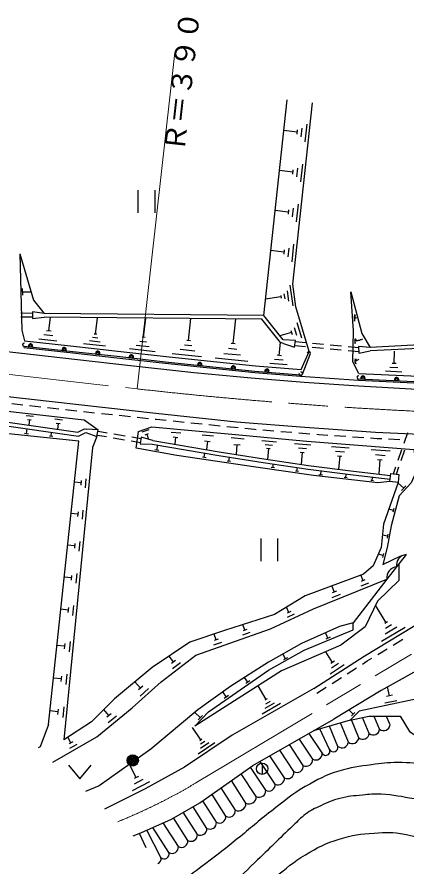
# Model space of a CAD drawing. Units: millimetres, scale not verified. Extents: x 40000 to 680000, y 20000 to 380000.
# Drawn here: x 192040 to 226566, y 238632 to 313959 of the extents above; entities that cross this region are included whole.
import ezdxf
from ezdxf.enums import TextEntityAlignment as Align

# ---------------------------------------------------------------- set-up
doc = ezdxf.new("R2010")
doc.units = ezdxf.units.MM
doc.header["$LTSCALE"] = 1000
doc.linetypes.add('CHAIN', pattern=[18.5, 12, -1.5, 3.5, -1.5])
for name, color, linetype, lineweight in [('M-BGD', 7, 'Continuous', 25), ('M-BMK', 2, 'CHAIN', 13), ('M-STR-HTXT', 7, 'Continuous', 13), ('M-STR-STRC', 7, 'Continuous', 25)]:
    doc.layers.add(name, color=color, linetype=linetype, lineweight=lineweight)
doc.styles.add('ＭＳ ゴシック', font='')
doc.styles.get('ＭＳ ゴシック').set_extended_font_data('MS Gothic')

msp = doc.modelspace()

# ---------------------------------------------------------------- linework, layer by layer
at = {"layer": 'M-BGD'}
for p, q in [((213934, 287495), (216027, 306609)), ((217757, 304452), (217587, 302897)), ((216895, 303760), (215729, 303888)), ((216916, 303954), (216873, 303566)), ((217326, 304106), (217241, 303329)), ((216938, 300563), (216853, 299786)), ((217369, 300909), (217199, 299354)), ((216507, 300217), (215341, 300345)), ((216528, 300411), (216486, 300023)), ((202775, 298610), (202777, 296610)), ((204275, 298612), (204277, 296612)), ((216119, 296674), (214953, 296802)), ((216140, 296868), (216098, 296480)), ((216550, 297020), (216465, 296243)), ((216981, 297366), (216811, 295812)), ((216594, 293824), (216423, 292269)), ((215731, 293131), (214565, 293259)), ((215752, 293326), (215710, 292937)), ((216162, 293477), (216077, 292700)), ((216245, 290208), (216513, 288369)), ((192557, 289303), (192543, 289893)), ((192550, 289598), (193287, 289616)), ((215442, 289269), (215476, 289039)), ((215732, 289429), (215799, 288969)), ((216005, 289703), (216139, 288784)), ((215459, 289154), (214080, 288953)), ((192377, 287750), (193425, 287726)), ((192373, 287400), (193413, 287376)), ((194872, 286138), (195005, 287349)), ((199017, 285853), (199175, 287311)), ((203282, 285558), (203472, 287271)), ((207267, 285280), (207480, 287234)), ((211232, 285018), (211448, 287198)), ((216643, 286446), (216847, 285757)), ((216886, 286892), (217294, 285515)), ((195231, 285690), (194424, 285779)), ((195074, 286116), (194670, 286160)), ((199225, 285502), (198739, 285555)), ((199138, 285840), (198895, 285866)), ((203425, 285542), (203139, 285574)), ((216401, 286000), (215368, 285694)), ((216350, 286172), (216452, 285827)), ((195591, 285242), (193976, 285420)), ((199883, 284776), (197939, 284986)), ((199433, 285152), (198461, 285257)), ((203768, 284733), (202626, 284860)), ((203525, 285145), (202954, 285209)), ((207545, 284810), (206893, 284882)), ((207429, 285262), (207104, 285298)), ((211413, 285000), (211050, 285036)), ((215315, 283961), (215412, 285125)), ((217637, 284738), (216684, 284831)), ((217657, 285088), (216743, 285177)), ((219249, 284934), (218254, 285030)), ((220842, 284779), (219846, 284876)), ((228709, 284962), (223371, 284684)), ((204297, 284289), (202013, 284542)), ((208427, 283835), (205821, 284120)), ((207823, 284341), (206520, 284483)), ((211862, 283978), (210409, 284122)), ((211547, 284498), (210820, 284570)), ((218073, 284098), (217355, 282280)), ((219229, 284584), (218234, 284680)), ((220822, 284429), (219827, 284526)), ((222372, 284279), (221419, 284371)), ((222352, 284632), (221439, 284721)), ((228729, 284643), (223388, 284365)), ((225505, 283255), (225557, 284351)), ((212540, 283421), (209634, 283710)), ((216026, 283120), (214474, 283249)), ((215671, 283540), (214894, 283605)), ((215509, 283944), (215121, 283977)), ((225687, 283246), (225322, 283263)), ((226201, 282489), (224739, 282559)), ((225853, 282872), (225122, 282907)), ((217199, 282119), (222352, 281771)), ((222380, 282370), (228531, 282079)), ((192568, 279563), (191574, 279674)), ((194158, 279385), (193164, 279496)), ((195748, 279207), (194754, 279318)), ((196588, 279113), (196344, 279140)), ((197338, 279033), (196588, 279113)), ((198929, 278863), (197935, 278969)), ((200520, 278694), (199526, 278800)), ((192842, 278646), (193506, 278572)), ((192971, 278296), (193303, 278259)), ((193137, 278277), (193081, 277779)), ((195385, 278335), (196090, 278256)), ((195522, 277963), (195875, 277924)), ((202111, 278525), (201117, 278630)), ((203702, 278355), (202708, 278461)), ((204422, 278279), (204299, 278292)), ((205294, 278190), (204422, 278279)), ((206886, 278029), (205891, 278130)), ((208478, 277868), (207483, 277969)), ((192886, 277019), (192934, 277477)), ((195698, 277943), (195640, 277414)), ((198034, 277454), (198249, 277444)), ((199231, 277255), (200056, 277113)), ((203158, 277187), (203766, 277392)), ((210069, 277707), (209075, 277808)), ((211661, 277546), (210666, 277647)), ((213112, 277400), (212258, 277486)), ((213253, 277388), (213112, 277400)), ((214848, 277259), (213852, 277340)), ((216443, 277129), (215446, 277210)), ((193069, 277000), (192703, 277038)), ((195220, 276771), (194915, 276803)), ((195068, 276787), (195107, 277167)), ((199160, 276912), (199995, 276769)), ((200586, 276667), (201572, 276498)), ((200648, 277012), (201633, 276843)), ((202225, 276741), (203050, 276600)), ((203413, 276935), (203716, 277037)), ((203565, 276986), (203719, 276530)), ((205736, 277180), (206576, 277102)), ((205907, 276740), (206327, 276701)), ((206117, 276721), (206058, 276090)), ((208483, 276924), (209492, 276830)), ((211035, 276686), (212190, 276582)), ((218038, 277000), (217041, 277081)), ((218814, 276937), (218636, 276952)), ((219633, 276882), (218814, 276937)), ((221230, 276776), (220232, 276842)), ((222826, 276669), (221828, 276736)), ((224008, 276590), (223425, 276629)), ((224423, 276568), (224008, 276590)), ((226021, 276484), (225022, 276537)), ((226400, 276184), (226731, 277127)), ((202163, 276397), (202998, 276254)), ((204451, 275564), (204534, 276023)), ((208688, 276396), (209193, 276349)), ((208940, 276372), (208870, 275616)), ((211272, 276082), (211849, 276030)), ((211561, 276056), (211483, 275190)), ((213756, 276441), (215059, 276324)), ((214053, 276086), (214704, 276027)), ((214186, 275746), (214512, 275716)), ((214349, 275731), (214261, 274754)), ((216683, 276166), (218122, 276053)), ((217014, 275778), (217733, 275721)), ((219950, 275909), (221529, 275785)), ((204635, 275531), (204268, 275597)), ((208663, 274918), (208721, 275316)), ((210838, 274581), (210893, 274960)), ((217166, 275404), (217525, 275376)), ((217345, 275390), (217260, 274311)), ((220314, 275483), (221103, 275421)), ((220480, 275073), (220875, 275042)), ((220678, 275057), (220584, 273873)), ((223465, 275632), (225161, 275499)), ((223855, 275175), (224703, 275108)), ((225870, 274674), (226201, 275618)), ((226133, 274669), (226464, 275612)), ((208822, 274895), (208504, 274941)), ((210989, 274559), (210686, 274603)), ((214745, 274017), (214794, 274351)), ((224034, 274734), (224458, 274701)), ((224246, 274717), (224146, 273445)), ((214879, 273997), (214612, 274036)), ((217021, 273676), (216749, 273715)), ((216885, 273696), (216934, 274035)), ((218991, 273377), (219034, 273755)), ((221213, 273127), (221251, 273465)), ((225450, 273477), (225672, 274108)), ((225706, 273450), (225935, 274103)), ((197727, 272681), (197129, 272739)), ((197747, 272880), (197708, 272481)), ((198165, 273040), (198087, 272243)), ((219142, 273360), (218840, 273394)), ((221348, 273112), (221077, 273143)), ((223689, 272849), (223431, 272878)), ((223560, 272864), (223597, 273187)), ((226365, 272201), (225846, 272678)), ((226556, 272408), (226174, 271993)), ((197444, 269894), (196831, 269954)), ((197464, 270098), (197424, 269689)), ((197893, 270263), (197814, 269445)), ((225444, 270236), (225039, 270342)), ((225486, 270398), (225402, 270074)), ((197620, 267465), (197538, 266625)), ((213671, 267739), (213673, 265739)), ((215171, 267741), (215173, 265741)), ((224913, 267946), (224479, 268029)), ((224946, 268119), (224879, 267772)), ((197159, 267086), (196530, 267148)), ((197180, 267296), (197139, 266876)), ((224528, 266242), (224107, 266352)), ((224572, 266411), (224485, 266074)), ((226575, 266312), (224868, 264139)), ((196893, 264472), (196851, 264042)), ((197344, 264645), (197260, 263785)), ((222751, 264000), (222544, 264510)), ((196872, 264257), (196227, 264320)), ((223229, 263798), (222549, 263522)), ((222921, 264069), (222581, 263931)), ((220207, 263000), (219984, 263550)), ((220391, 263074), (220024, 262925)), ((220723, 262782), (219989, 262484)), ((196583, 261407), (195921, 261472)), ((196604, 261628), (196561, 261187)), ((197067, 261805), (196981, 260923)), ((216179, 261200), (215963, 261668)), ((224802, 260279), (223853, 261842)), ((216634, 261033), (216011, 260745)), ((216334, 261272), (216023, 261129)), ((212270, 259623), (212097, 260114)), ((224932, 260358), (224672, 260199)), ((225745, 259900), (224703, 259267)), ((225273, 260089), (224752, 259773)), ((209720, 258752), (209536, 259278)), ((212713, 259411), (212058, 259180)), ((212434, 259681), (212106, 259566)), ((219636, 258906), (219427, 259401)), ((226477, 259869), (224392, 258603)), ((196280, 258432), (196236, 257979)), ((196755, 258614), (196666, 257708)), ((210194, 258525), (209493, 258278)), ((209896, 258814), (209545, 258690)), ((219834, 258990), (219438, 258823)), ((225419, 258291), (226274, 258810)), ((196258, 258206), (195578, 258272)), ((220054, 256765), (219450, 257707)), ((224051, 257460), (224906, 257979)), ((205930, 256807), (205532, 257326)), ((206103, 256939), (205757, 256674)), ((215871, 257087), (215637, 257510)), ((216040, 257181), (215702, 256994)), ((220211, 256866), (219897, 256664)), ((222690, 256619), (223121, 256896)), ((223121, 256896), (223539, 257149)), ((206541, 256726), (205849, 256196)), ((221084, 256540), (219828, 255735)), ((220569, 256652), (219941, 256250)), ((221343, 255756), (222185, 256296)), ((195964, 255310), (195268, 255378)), ((195986, 255542), (195941, 255078)), ((196473, 255729), (196382, 254801)), ((212520, 255002), (212221, 255432)), ((219997, 254892), (220838, 255432)), ((203011, 254492), (202511, 255054)), ((203199, 254659), (202824, 254326)), ((212692, 255121), (212348, 254883)), ((214141, 253464), (213435, 254700)), ((203719, 254451), (202970, 253784)), ((210623, 253686), (210298, 254155)), ((218650, 254029), (219491, 254568)), ((225097, 253789), (224923, 254593)), ((210811, 253816), (210436, 253556)), ((215436, 253112), (213789, 252170)), ((214244, 253523), (214039, 253405)), ((214867, 253151), (214044, 252680)), ((214504, 253308), (214093, 253072)), ((225748, 253369), (224677, 253137)), ((225364, 253847), (224829, 253731)), ((195668, 252393), (194955, 252463)), ((195691, 252630), (195644, 252156)), ((196189, 252821), (196096, 251872)), ((200204, 252054), (199756, 252597)), ((221880, 252166), (221515, 252545)), ((200385, 252203), (200023, 251905)), ((200864, 251990), (200140, 251394)), ((208304, 251867), (207817, 252332)), ((208490, 252062), (208118, 251672)), ((222375, 250083), (221717, 251677)), ((222031, 252312), (221728, 252020)), ((223300, 250464), (222715, 251879)), ((224224, 250846), (223780, 251920)), ((225148, 251228), (224845, 251961)), ((208358, 249888), (207605, 251009)), ((219779, 249049), (218929, 250862)), ((220527, 249319), (219785, 251115)), ((221451, 249701), (220749, 251401)), ((196833, 249642), (196552, 250135)), ((219116, 248736), (217969, 250471)), ((196998, 249736), (196669, 249548)), ((197350, 249501), (196692, 249126)), ((209607, 249642), (208112, 248638)), ((208451, 249950), (208265, 249825)), ((209066, 249640), (208319, 249138)), ((208712, 249764), (208338, 249513)), ((217447, 247634), (216228, 249479)), ((218281, 248185), (217098, 249975)), ((216613, 247082), (215357, 248983)), ((214944, 245980), (213615, 247990)), ((213801, 247842), (213802, 246842)), ((215778, 246531), (214486, 248486)), ((196615, 247646), (197616, 246447)), ((197616, 246447), (198615, 247648)), ((202624, 246564), (202019, 247728)), ((214110, 245428), (212759, 247472)), ((202818, 246665), (202430, 246464)), ((203214, 246378), (202438, 245975)), ((213276, 244877), (211942, 246895)), ((203803, 246192), (202252, 245386)), ((211422, 243672), (210165, 245643)), ((212352, 244280), (211084, 246291)), ((210579, 243134), (209347, 245066)), ((209736, 242596), (208529, 244489)), ((208050, 241521), (206801, 243478)), ((208893, 242058), (207673, 243970)), ((206364, 240445), (205019, 242553)), ((207207, 240983), (205929, 242986)), ((204811, 239465), (203564, 241893)), ((205520, 239907), (204099, 242136)), ((203497, 240331), (202902, 241602))]:
    msp.add_line(p, q, dxfattribs=at)
for points in [[(217249, 282717), (217965, 284306), (216790, 288271), (216509, 290292), (218268, 306364)], [(192302, 292979), (193508, 288863), (194458, 287674)], [(192302, 292979), (192471, 286208), (192719, 285256)], [(222380, 282370), (221832, 283392), (221911, 286158), (221663, 289605), (222648, 285918), (223371, 284684)], [(194458, 287674), (193429, 287844), (193409, 287244), (194455, 287354)], [(215702, 285021), (215425, 285109), (213778, 287176), (194455, 287354)], [(215650, 285339), (213934, 287495), (194458, 287674)], [(221989, 287040), (222004, 287012), (221989, 287040), (222016, 287127), (222015, 287199), (222000, 287227), (221996, 287443), (222009, 287486), (222008, 287558), (222022, 287601), (222037, 287573), (222023, 287529), (222024, 287457), (222011, 287414), (222012, 287342), (221985, 287256), (222000, 287227), (222199, 287331)], [(217208, 282218), (213156, 282556), (208862, 282983), (205213, 283382), (200921, 283858), (196728, 284313), (192664, 284759)], [(192719, 285256), (196783, 284810), (200976, 284355), (205268, 283879), (208914, 283480), (213201, 283054), (217249, 282717)], [(215702, 285021), (216664, 284714), (216765, 285305), (215650, 285339)], [(222052, 285117), (222067, 285089), (222054, 285045), (222025, 285031), (222039, 285074), (222024, 285102), (222052, 285117), (222066, 285161), (222065, 285232), (222035, 285289), (222048, 285333), (222047, 285404), (222032, 285433), (222061, 285448), (222150, 285277), (222193, 285263), (222222, 285278), (222294, 285280), (222350, 285309), (222451, 285325), (222536, 285370), (222608, 285371), (222722, 285431)], [(223371, 284684), (222345, 284764), (222378, 284165), (223388, 284365)], [(192653, 284660), (196718, 284213), (200910, 283759), (205203, 283283), (208852, 282883), (213147, 282456), (217199, 282119)], [(222158, 283252), (222144, 283209), (222055, 283380), (222053, 283523), (222080, 283610), (222065, 283638), (222078, 283682), (222153, 283539), (222124, 283524), (222139, 283496), (222338, 283600), (222380, 283658)], [(222352, 281771), (228503, 281479), (232813, 281286), (238354, 281123), (242683, 281042), (248232, 281024), (251913, 281031), (256229, 281134), (260531, 281314), (264214, 281491)], [(264709, 281615), (260527, 281413), (256226, 281234), (251912, 281131), (248232, 281124), (242684, 281142), (238357, 281223), (232817, 281386), (228508, 281579), (222357, 281870)], [(182046, 279435), (183160, 279905), (190921, 279054), (197998, 278266), (199257, 277375)], [(183038, 278887), (197502, 276826), (198137, 277147)], [(183083, 279203), (197447, 277157), (198034, 277454)], [(194827, 251262), (197519, 276371), (183588, 277822), (177752, 278101), (176123, 277289), (175052, 275950), (169088, 266467), (167515, 264496), (165164, 262669), (158113, 258153)], [(198137, 277147), (199134, 276788), (199257, 277375), (198249, 277444)], [(225143, 272789), (224074, 272678), (218353, 273321), (213232, 274059), (206233, 275088), (202616, 275736), (202810, 277234), (204014, 277642), (211098, 276981), (217771, 276381), (227249, 275635), (227376, 274843), (227466, 273678), (227015, 272676), (225947, 271514), (225260, 268876), (224888, 266953), (224497, 265446), (226106, 266195)], [(199134, 276788), (198737, 275808), (196206, 249911)], [(204082, 276424), (203067, 276722), (202980, 276128), (204029, 276108)], [(204029, 276108), (209944, 275110), (213899, 274484), (217870, 273897), (221878, 273385), (225167, 273005)], [(204082, 276424), (209995, 275426), (213947, 274800), (217914, 274214), (221917, 273703), (225202, 273324)], [(225857, 272711), (224579, 269011), (224370, 266959), (223658, 265316), (222778, 264597), (217613, 262662), (214883, 261017), (210459, 259583), (207394, 258568), (204033, 256325)], [(218380, 254449), (222856, 257320), (228324, 260639), (232523, 263020), (237148, 265607), (241594, 267799), (245706, 269703), (249672, 271388), (252495, 272594)], [(225939, 265502), (225932, 264015), (224022, 262200), (222931, 259902), (220794, 258282), (215506, 256020), (207826, 251125), (209023, 252379), (214347, 256073), (217540, 257837), (221865, 259658), (221867, 260263)], [(195210, 247934), (199129, 250172), (202257, 252749), (204830, 255037), (207925, 257409), (214531, 259732), (218365, 261501), (224868, 264139), (221867, 260263), (220669, 259950), (217285, 258453), (214352, 256773), (211012, 254671), (208079, 252551), (203925, 249081), (199340, 245825), (198114, 245320)], [(204033, 256325), (200703, 253543), (198666, 251506), (196206, 249911)], [(237895, 255711), (230910, 255984), (228557, 256615), (224365, 254283), (220159, 251719)], [(237895, 255711), (231227, 253246), (228110, 253666), (222404, 252431), (221596, 251652), (218356, 250692)], [(218380, 254449), (211143, 250311), (206911, 247471), (203410, 245556), (199796, 243761)], [(202350, 241393), (203024, 241648), (205749, 242884), (208272, 244308), (212984, 247630), (220159, 251719)], [(221596, 251652), (223258, 251998), (226039, 252007), (226860, 250636), (228581, 249546), (230908, 247140)], [(194827, 251262), (194089, 249290), (193924, 249204)]]:
    msp.add_lwpolyline(points, dxfattribs=at)
msp.add_lwpolyline([(225935, 273425), (225857, 272711), (225143, 272789), (225221, 273502)], close=True, dxfattribs=at)
for centre, radius in [((193247, 284808), 100), ((193247, 284808), 100), ((193247, 284808), 100), ((196229, 284481), 100), ((196229, 284481), 100), ((196229, 284481), 100), ((199211, 284157), 100), ((199211, 284157), 100), ((199211, 284157), 100), ((202193, 283830), 100), ((202193, 283830), 100), ((202193, 283830), 100), ((208259, 283162), 112), ((208259, 283162), 100), ((208259, 283162), 100), ((208259, 283162), 100), ((211242, 282859), 100), ((211242, 282859), 100), ((211242, 282859), 100), ((214227, 282580), 100), ((214227, 282580), 100), ((214227, 282580), 100), ((222738, 281965), 100), ((222738, 281965), 100), ((222738, 281965), 100), ((225735, 281823), 100), ((225735, 281823), 100), ((225735, 281823), 100), ((202314, 248074), 500), ((202314, 248074), 409), ((202314, 248074), 318), ((202314, 248074), 227), ((202314, 248074), 136), ((202314, 248074), 45.5), ((213801, 247342), 500)]:
    msp.add_circle(centre, radius, dxfattribs=at)
for centre, radius, start, end in [((192680, 284908), 150, 83.73015, 263.73015), ((193247, 284808), 188, 316.86025, 210.60005), ((193247, 284808), 150, 305.13977, 222.32053), ((193247, 284808), 112, 263.73016, 263.73013), ((196229, 284481), 188, 316.86025, 210.60005), ((196229, 284481), 150, 305.13977, 222.32053), ((196229, 284481), 112, 263.73016, 263.73013), ((199211, 284157), 188, 316.9487, 210.6885), ((199211, 284157), 150, 305.22822, 222.40898), ((199211, 284157), 112, 263.81861, 263.81858), ((202193, 283830), 188, 316.79637, 210.53617), ((217933, 284153), 150, 338.45225, 158.45225), ((202193, 283830), 150, 305.07589, 222.25665), ((202193, 283830), 112, 263.66628, 263.66626), ((208259, 283162), 188, 316.88275, 210.62255), ((208259, 283162), 150, 305.16227, 222.34303), ((211242, 282859), 188, 317.45531, 211.19511), ((211242, 282859), 150, 305.73483, 222.91559), ((211242, 282859), 112, 264.32524, 264.32518), ((214227, 282580), 188, 318.36768, 212.10747), ((214227, 282580), 150, 306.6472, 223.82795), ((214227, 282580), 112, 265.23759, 265.23755), ((217220, 282368), 150, 265.23757, 85.23757), ((217216, 282335), 150, 158.45225, 338.45225), ((222364, 282020), 150, 87.29017, 267.29017), ((222738, 281965), 188, 320.42027, 214.16007), ((222738, 281965), 150, 308.69979, 225.88055), ((222738, 281965), 112, 267.2902, 267.29014), ((225735, 281823), 188, 320.42027, 214.16007), ((225735, 281823), 150, 308.69979, 225.88055), ((225735, 281823), 112, 267.2902, 267.29014), ((226656, 265370), 946, 94.88498, 188.77625), ((225802, 264284), 946, 94.88498, 188.77625), ((223660, 250902), 567, 230.51426, 354.36929), ((224584, 251284), 567, 230.51426, 354.36929), ((222736, 250520), 567, 230.51426, 354.36929), ((220887, 249757), 567, 230.51426, 354.36929), ((221811, 250138), 567, 230.51426, 354.36929), ((218551, 248683), 567, 241.53137, 5.3864), ((219448, 248892), 367, 205.09018, 25.39343), ((220129, 249252), 404, 210.0754, 9.63629), ((217717, 248132), 567, 241.53137, 5.3864), ((216049, 247029), 567, 241.53137, 5.3864), ((216883, 247580), 567, 241.53137, 5.3864), ((215214, 246478), 567, 241.53137, 5.3864), ((214380, 245926), 567, 241.53137, 5.3864), ((212630, 244863), 646, 244.55163, 1.25652), ((213546, 245375), 567, 241.53137, 5.3864), ((211698, 244266), 655, 245.12995, 1.21407), ((210857, 243628), 567, 240.60247, 4.45749), ((209171, 242552), 567, 240.60247, 4.45749), ((210014, 243090), 567, 240.60247, 4.45749), ((208328, 242014), 567, 240.60247, 4.45749), ((207485, 241477), 567, 240.60247, 4.45749), ((205799, 240401), 567, 240.60247, 4.45749), ((206642, 240939), 567, 240.60247, 4.45749), ((205100, 239791), 436, 228.46736, 15.43976), ((204398, 239338), 432, 291.0848, 17.06308)]:
    msp.add_arc(centre, radius, start, end, dxfattribs=at)
for points, knots in [([(272448, 249280), (270777, 249718), (270320, 249831), (268977, 250257), (267899, 250600), (267296, 250798), (266238, 251198), (265084, 251634), (264466, 251947), (263338, 252446), (262632, 252758), (262263, 252992), (261541, 253265), (260691, 253587), (260204, 253741), (259326, 253978), (258452, 254213), (257961, 254359), (257065, 254485), (256160, 254611), (255641, 254628), (254728, 254603), (253681, 254574), (253085, 254552), (252060, 254339), (251179, 254155), (250696, 253990), (249859, 253662), (248953, 253308), (248478, 253034), (247609, 252598), (246724, 252154), (246231, 251897), (245368, 251412), (244674, 251023), (244286, 250802), (243613, 250378), (242781, 249853), (242328, 249538), (241510, 248990), (240940, 248609), (240644, 248361), (240056, 248007), (239369, 247593), (238960, 247395), (238219, 247088), (237669, 246860), (237344, 246764), (236761, 246647), (235903, 246474), (235395, 246612), (234520, 246634), (234259, 246640), (234113, 246661), (233854, 246691), (233219, 246764), (232873, 246872), (232240, 246963), (231720, 247038), (231425, 247049), (230908, 247140), (230007, 247297), (229523, 247495), (228620, 247639), (227542, 247811), (226929, 247895), (225837, 247888), (224919, 247881), (224404, 247822), (223495, 247696), (222360, 247538), (221711, 247471), (220617, 247133), (219389, 246755), (218741, 246401), (217628, 245759), (216372, 245035), (215768, 244471), (214618, 243588), (213420, 242669), (212804, 242085), (211624, 241144), (210527, 240268), (209910, 239781), (208788, 238938), (207955, 238312), (207365, 237860), (206686, 237375)], [0, 0, 0, 0, 1, 1, 1, 2, 2, 2, 3, 3, 3, 4, 4, 4, 5, 5, 5, 6, 6, 6, 7, 7, 7, 8, 8, 8, 9, 9, 9, 10, 10, 10, 11, 11, 11, 12, 12, 12, 13, 13, 13, 14, 14, 14, 15, 15, 15, 16, 16, 16, 17, 17, 17, 18, 18, 18, 19, 19, 19, 20, 20, 20, 21, 21, 21, 22, 22, 22, 23, 23, 23, 24, 24, 24, 25, 25, 25, 26, 26, 26, 27, 27, 27, 28, 28, 28, 29, 29, 29, 29]), ([(233306, 243816), (231898, 243970), (231523, 244012), (230386, 244174), (229175, 244345), (228505, 244496), (227295, 244678), (226150, 244850), (225513, 245024), (224356, 245073), (223707, 245100), (223341, 245073), (222695, 245005), (221905, 244923), (221452, 244910), (220684, 244708), (220001, 244527), (219637, 244357), (218996, 244061), (218448, 243807), (218128, 243672), (217646, 243308), (217188, 242962), (216980, 242710), (216562, 242317), (215214, 241047), (214483, 240309), (213148, 239024), (212182, 238094), (211658, 237553), (210670, 236645), (210030, 236057), (209626, 235637), (209068, 235167)], [0, 0, 0, 0, 1, 1, 1, 2, 2, 2, 3, 3, 3, 4, 4, 4, 5, 5, 5, 6, 6, 6, 7, 7, 7, 8, 8, 8, 9, 9, 9, 10, 10, 10, 11, 11, 11, 11]), ([(210083, 234226), (210980, 234814), (211499, 235158), (212385, 235798), (213404, 236535), (213938, 236997), (214946, 237750), (215990, 238530), (216513, 239062), (217636, 239722), (218748, 240376), (219402, 240728), (220637, 241102), (221816, 241460), (222515, 241572), (223746, 241644), (224796, 241706), (225405, 241745), (226437, 241544), (227274, 241380), (227611, 241263), (228522, 240890)], [0, 0, 0, 0, 1, 1, 1, 2, 2, 2, 3, 3, 3, 4, 4, 4, 5, 5, 5, 6, 6, 6, 7, 7, 7, 7])]:
    msp.add_open_spline(points, degree=3, knots=knots, dxfattribs=at)
at = {"layer": 'M-BMK'}
msp.add_line((207926, 246087), (227048, 257498), dxfattribs=at)
msp.add_lwpolyline([(130537, 289102), (169865, 284689), (202699, 281004)], dxfattribs=at)
for centre, radius, start, end in [((246192, 668571), 390000, 263.5971, 273.43431), ((182305, 289024), 50000, 291.95206, 300.82511)]:
    msp.add_arc(centre, radius, start, end, dxfattribs=at)
at = {"layer": 'M-STR-HTXT'}
msp.add_line((202699, 281004), (206045, 310817), dxfattribs=at)
at = {"layer": 'M-STR-STRC'}
for points in [[(162621, 287555), (181220, 285443), (201585, 283124), (207737, 282455), (212831, 281974), (217539, 281596), (222367, 281264), (227530, 280968), (232317, 280783), (237976, 280637), (243467, 280532), (249070, 280480), (253852, 280500), (258314, 280632), (262020, 280787)], [(249972, 276511), (247012, 276543), (236561, 276684), (229730, 276862), (223858, 277144), (217571, 277574), (211520, 278065), (204367, 278823), (188563, 280590), (161974, 283534)]]:
    msp.add_lwpolyline(points, dxfattribs=at)

# ---------------------------------------------------------------- texts
at = {"layer": 'M-STR-HTXT', "style": 'ＭＳ ゴシック'}
msp.add_text('Ｒ＝３９０', height=1833, rotation=83.597, dxfattribs=at).set_placement((205071, 302136), align=Align.TOP_LEFT)

doc.saveas('drawing.dxf')
